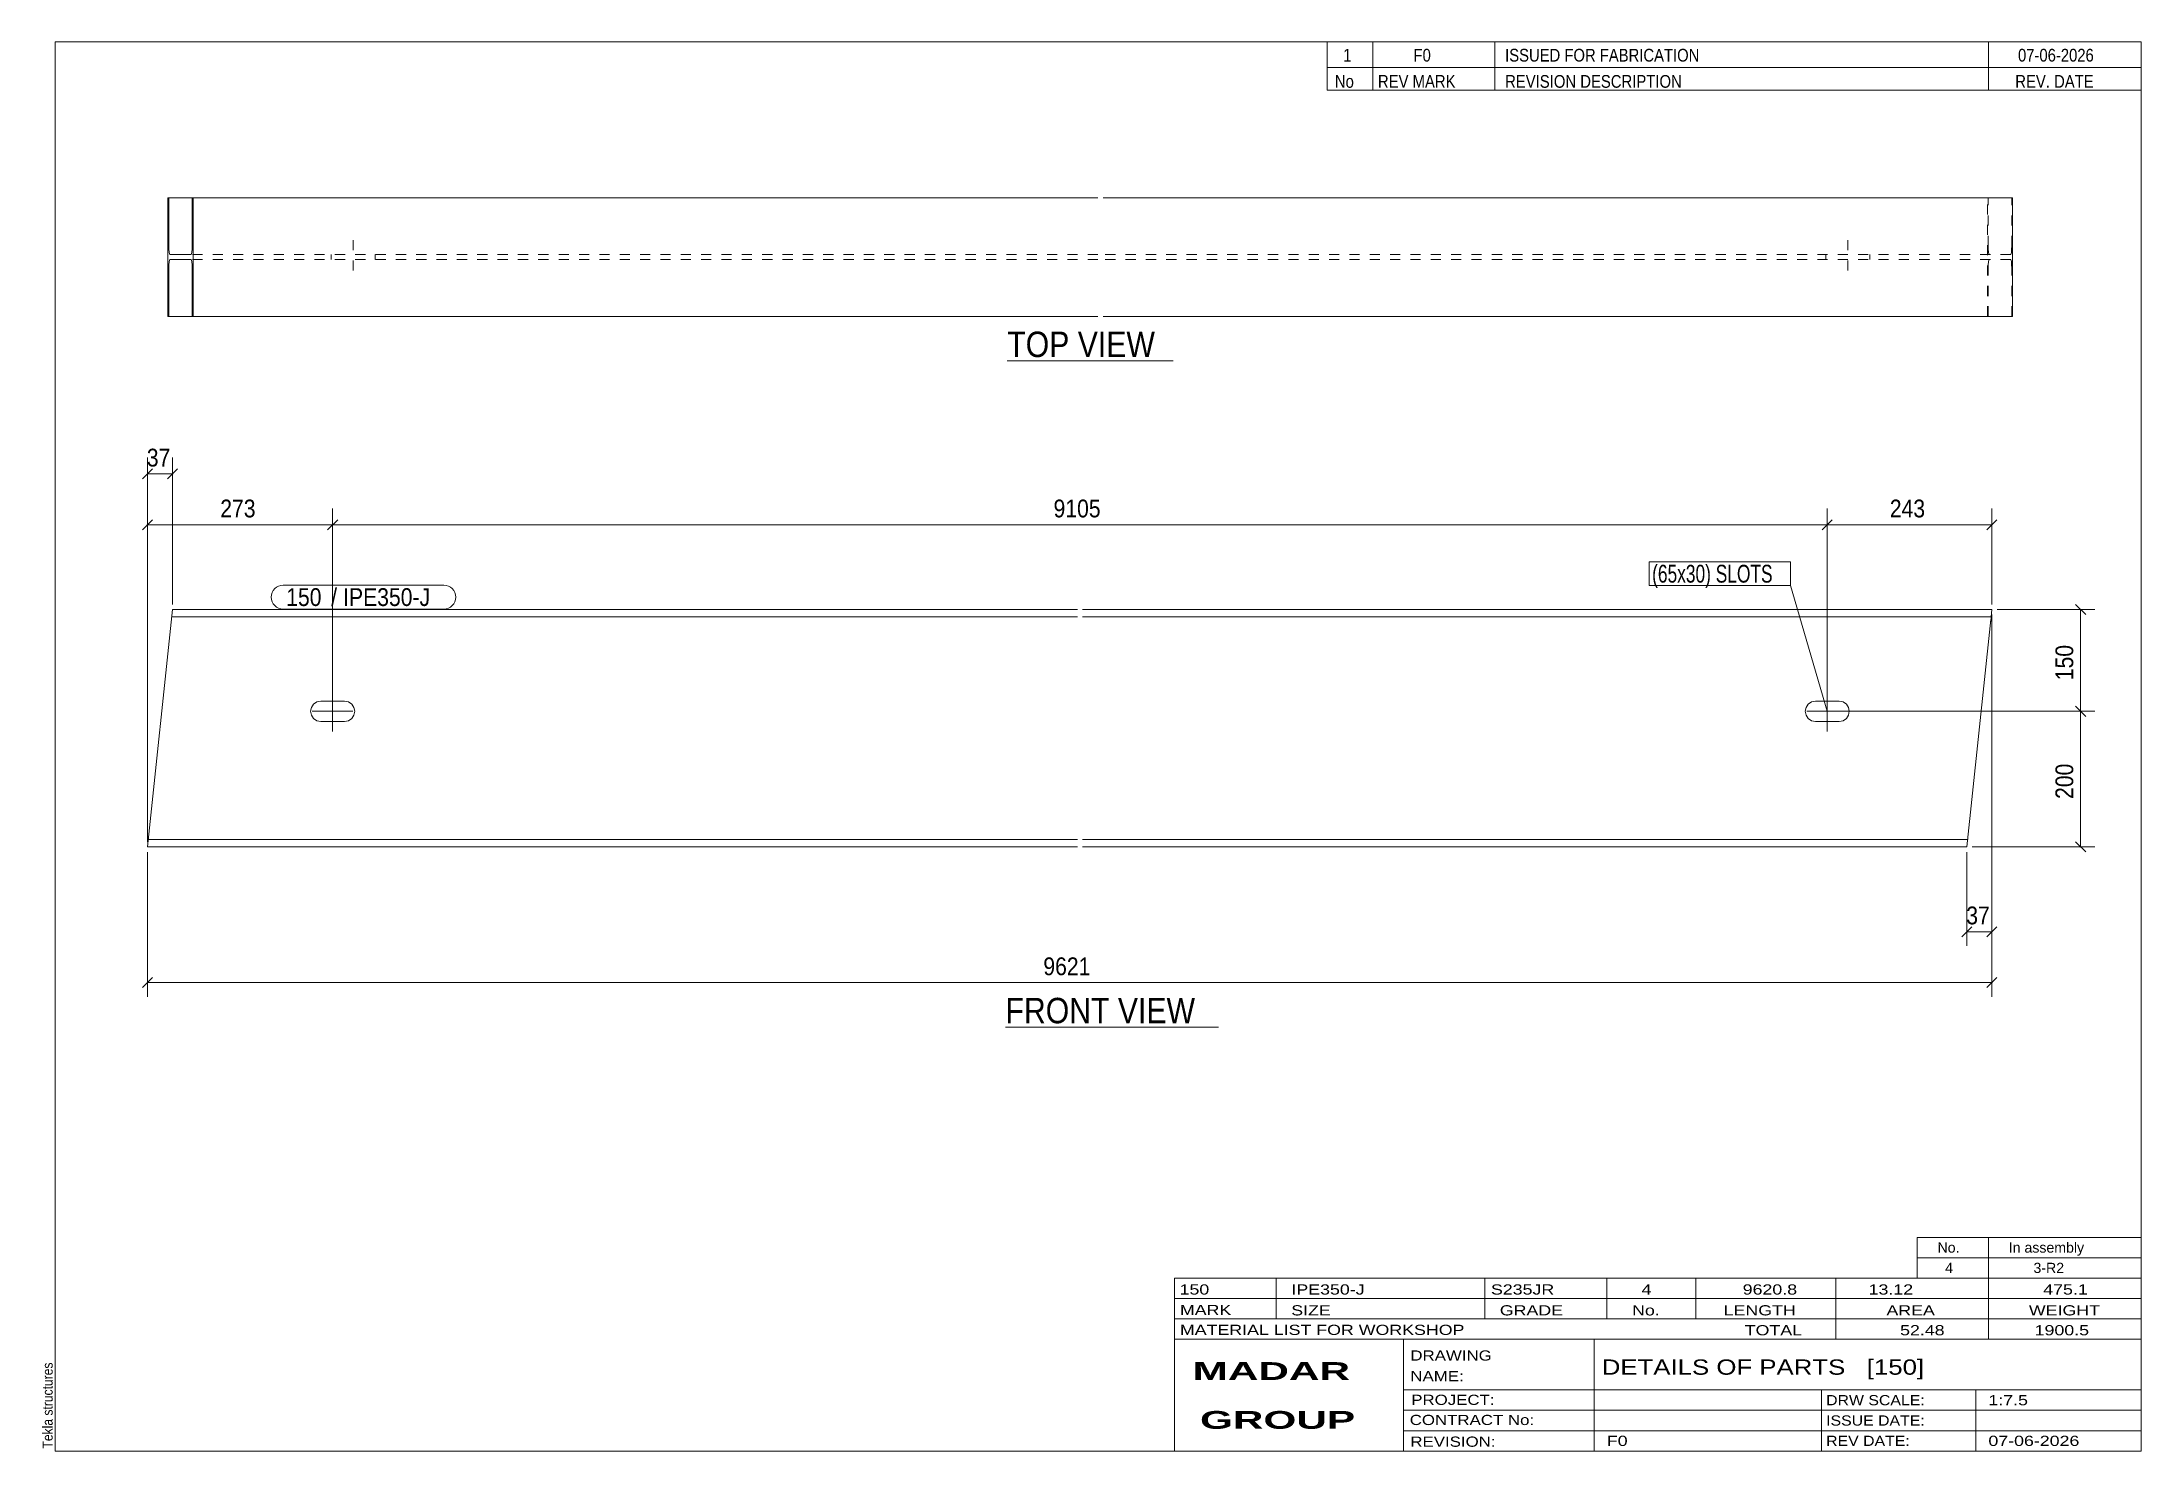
# Model space of a CAD drawing. Header units: millimetres. Extents: x 2 to 415, y 5 to 282.
import ezdxf

# ---------------------------------------------------------------- set-up
doc = ezdxf.new("R2010")
doc.units = ezdxf.units.MM
doc.linetypes.add('XKITLINE00', pattern=[0])
doc.linetypes.add('XKITLINE02', pattern=[4, 2, -2])
for name, color, linetype, lineweight in [('Bolt', 3, 'Continuous', 0), ('BoltMark', 7, 'Continuous', 0), ('Dimensions', 7, 'Continuous', 0), ('DrawingSheet', 5, 'Continuous', 0), ('OtherObjectType', 7, 'Continuous', 0), ('Part', 2, 'Continuous', 0), ('PartMark', 7, 'Continuous', 0)]:
    doc.layers.add(name, color=color, linetype=linetype, lineweight=lineweight)
doc.styles.add('ARIAL', font='ARIAL.TTF')
doc.styles.add('ARIAL_BOLD', font='ARIALBD.TTF')
doc.styles.add('ARIAL_NARROW', font='ARIALN.TTF')

# ---------------------------------------------------------------- blocks, each defined once
blk = doc.blocks.new('*A1')
at = {"layer": 'Bolt', "color": 3, "linetype": 'XKITLINE00', "lineweight": 0}
for p, q in [((59.53, 146.42), (59.53, 154.42)), ((353.33, 146.42), (353.33, 154.42)), ((55.35, 151.19), (55.2, 150.42)), ((55.2, 150.42), (55.2, 150.42)), ((55.2, 150.42), (55.35, 149.66)), ((55.78, 151.84), (55.35, 151.19)), ((55.35, 149.66), (55.78, 149.01)), ((63.53, 150.42), (55.53, 150.42)), ((56.43, 152.27), (55.78, 151.84)), ((55.78, 149.01), (56.43, 148.57)), ((57.2, 152.42), (56.43, 152.27)), ((56.43, 148.57), (57.2, 148.42)), ((61.86, 152.42), (57.2, 152.42)), ((62.63, 152.27), (61.86, 152.42)), ((61.86, 148.42), (62.63, 148.57)), ((63.28, 151.84), (62.63, 152.27)), ((62.63, 148.57), (63.28, 149.01)), ((63.71, 151.19), (63.28, 151.84)), ((63.28, 149.01), (63.71, 149.66)), ((63.86, 150.42), (63.71, 151.19)), ((63.71, 149.66), (63.86, 150.42)), ((63.86, 150.42), (63.86, 150.42)), ((349.15, 151.19), (349, 150.42)), ((349, 150.42), (349, 150.42)), ((349, 150.42), (349.15, 149.66)), ((349.58, 151.84), (349.15, 151.19)), ((349.15, 149.66), (349.58, 149.01)), ((357.33, 150.42), (349.33, 150.42)), ((350.23, 152.27), (349.58, 151.84)), ((349.58, 149.01), (350.23, 148.57)), ((351, 152.42), (350.23, 152.27)), ((350.23, 148.57), (351, 148.42)), ((355.66, 152.42), (351, 152.42)), ((356.43, 152.27), (355.66, 152.42)), ((355.66, 148.42), (356.43, 148.57)), ((357.08, 151.84), (356.43, 152.27)), ((356.43, 148.57), (357.08, 149.01)), ((357.51, 151.19), (357.08, 151.84)), ((357.08, 149.01), (357.51, 149.66)), ((357.66, 150.42), (357.51, 151.19)), ((357.51, 149.66), (357.66, 150.42)), ((357.66, 150.42), (357.66, 150.42)), ((57.2, 148.42), (61.86, 148.42)), ((351, 148.42), (355.66, 148.42))]:
    blk.add_line(p, q, dxfattribs=at)
blk = doc.blocks.new('*A2')
at = {"layer": 'Part', "color": 2, "linetype": 'XKITLINE00', "lineweight": 0}
for p, q in [((28.05, 170.42), (23.13, 123.76)), ((205.93, 170.42), (28.05, 170.42)), ((385.7, 170.42), (206.93, 170.42)), ((385.7, 170.42), (385.55, 168.96)), ((205.93, 168.96), (27.9, 168.96)), ((385.55, 168.96), (206.93, 168.96)), ((385.37, 167.22), (380.78, 123.76)), ((385.53, 168.82), (385.37, 167.22)), ((385.55, 168.96), (385.53, 168.82)), ((205.93, 125.22), (23.29, 125.22)), ((380.94, 125.22), (206.93, 125.22)), ((205.93, 123.76), (23.13, 123.76)), ((380.78, 123.76), (206.93, 123.76))]:
    blk.add_line(p, q, dxfattribs=at)
at = {"layer": 'Part', "color": 7, "linetype": 'XKITLINE02', "lineweight": 0}
for p, q in [((385.37, 167.22), (385.49, 168.45)), ((380.95, 125.35), (380.94, 125.22))]:
    blk.add_line(p, q, dxfattribs=at)
blk = doc.blocks.new('*A3')
at = {"layer": 'Bolt', "color": 3, "linetype": 'XKITLINE02', "lineweight": 0}
for p, q in [((59.23, 240.19), (59.23, 239.26)), ((63.56, 243.06), (63.56, 236.39)), ((67.89, 240.19), (67.89, 239.26)), ((353.03, 240.19), (353.03, 239.26)), ((357.36, 243.06), (357.36, 236.39)), ((361.69, 240.19), (361.69, 239.26))]:
    blk.add_line(p, q, dxfattribs=at)
blk = doc.blocks.new('*A4')
at = {"layer": 'Part', "color": 2, "linetype": 'XKITLINE00', "lineweight": 0}
for p, q in [((27.16, 251.39), (209.96, 251.39)), ((27.16, 228.06), (27.16, 251.39)), ((27.31, 241.92), (27.31, 251.39)), ((31.93, 241.92), (31.93, 251.39)), ((32.08, 228.06), (32.08, 251.39)), ((210.96, 251.39), (389.73, 251.39)), ((389.73, 251.39), (389.73, 228.06)), ((27.33, 241.26), (27.31, 241.92)), ((27.37, 240.7), (27.33, 241.26)), ((27.43, 240.32), (27.37, 240.7)), ((27.5, 240.19), (27.43, 240.32)), ((31.74, 240.19), (27.5, 240.19)), ((31.81, 240.32), (31.74, 240.19)), ((31.87, 240.7), (31.81, 240.32)), ((31.91, 241.26), (31.87, 240.7)), ((31.93, 241.92), (31.91, 241.26)), ((27.31, 237.52), (27.33, 238.19)), ((27.31, 228.06), (27.31, 237.52)), ((27.33, 238.19), (27.37, 238.75)), ((27.37, 238.75), (27.43, 239.12)), ((27.43, 239.12), (27.5, 239.26)), ((27.5, 239.26), (31.74, 239.26)), ((31.74, 239.26), (31.81, 239.12)), ((31.81, 239.12), (31.87, 238.75)), ((31.87, 238.75), (31.91, 238.19)), ((31.91, 238.19), (31.93, 237.52)), ((31.93, 228.06), (31.93, 237.52)), ((31.93, 228.06), (27.16, 228.06)), ((209.96, 228.06), (31.93, 228.06)), ((389.73, 228.06), (210.96, 228.06))]:
    blk.add_line(p, q, dxfattribs=at)
at = {"layer": 'Part', "color": 7, "linetype": 'XKITLINE02', "lineweight": 0}
for p, q in [((384.81, 228.06), (384.81, 251.39)), ((384.96, 241.92), (384.96, 251.39)), ((389.58, 241.92), (389.58, 251.39)), ((209.96, 240.19), (31.74, 240.19)), ((389.39, 240.19), (210.96, 240.19)), ((384.96, 241.92), (384.98, 241.26)), ((384.98, 241.26), (385.02, 240.7)), ((385.02, 240.7), (385.08, 240.32)), ((385.08, 240.32), (385.15, 240.19)), ((389.39, 240.19), (389.46, 240.32)), ((389.46, 240.32), (389.52, 240.7)), ((389.52, 240.7), (389.56, 241.26)), ((389.56, 241.26), (389.58, 241.92)), ((209.96, 239.26), (31.74, 239.26)), ((389.39, 239.26), (210.96, 239.26)), ((384.98, 238.19), (384.96, 237.52)), ((384.96, 228.06), (384.96, 237.52)), ((385.02, 238.75), (384.98, 238.19)), ((385.08, 239.12), (385.02, 238.75)), ((385.15, 239.26), (385.08, 239.12)), ((389.46, 239.12), (389.39, 239.26)), ((389.52, 238.75), (389.46, 239.12)), ((389.56, 238.19), (389.52, 238.75)), ((389.58, 237.52), (389.56, 238.19)), ((389.58, 228.06), (389.58, 237.52))]:
    blk.add_line(p, q, dxfattribs=at)
blk = doc.blocks.new('*A5')
at = {"layer": 'DrawingSheet', "color": 5, "linetype": 'XKITLINE00', "lineweight": 0}
for p, q in [((415, 282), (5, 282)), ((5, 282), (5, 5)), ((415, 5), (415, 282)), ((5, 5), (415, 5))]:
    blk.add_line(p, q, dxfattribs=at)
at = {"layer": 'DrawingSheet', "color": 5, "style": 'ARIAL', "width": 0.85}
blk.add_text('Tekla structures', height=2, rotation=90, dxfattribs=at).set_placement((4.5, 5.5))
blk = doc.blocks.new('*A6')
at = {"layer": 'OtherObjectType', "color": 7, "linetype": 'XKITLINE00', "lineweight": 0}
for p, q in [((371, 47), (415, 47)), ((371, 43), (371, 47)), ((385, 43), (385, 47)), ((415, 43), (415, 47)), ((371, 43), (415, 43)), ((371, 39), (371, 43)), ((385, 39), (385, 43)), ((415, 39), (415, 43)), ((371, 39), (415, 39))]:
    blk.add_line(p, q, dxfattribs=at)
at = {"layer": 'OtherObjectType', "color": 7, "style": 'ARIAL_NARROW', "width": 1.211571}
for s, p in [('No.', (375, 44)), ('In assembly', (389, 44)), ('4', (376.5, 40)), ('3-R2', (393.86, 40))]:
    blk.add_text(s, height=2, dxfattribs=at).set_placement(p)
blk = doc.blocks.new('*A7')
at = {"layer": 'OtherObjectType', "color": 7, "linetype": 'XKITLINE00', "lineweight": 0}
for p, q in [((255, 282), (415, 282)), ((415, 282), (255, 282)), ((255, 282), (255, 277)), ((264, 282), (264, 277)), ((288, 282), (288, 277)), ((385, 282), (385, 277)), ((415, 282), (415, 277)), ((255, 277), (415, 277)), ((255, 277), (255, 272.5)), ((255, 277), (415, 277)), ((264, 277), (264, 272.5)), ((288, 277), (288, 272.5)), ((385, 277), (385, 272.5)), ((415, 277), (415, 272.5)), ((415, 272.5), (255, 272.5))]:
    blk.add_line(p, q, dxfattribs=at)
at = {"layer": 'OtherObjectType', "color": 7, "style": 'ARIAL_NARROW'}
for s, width, p in [('1', 1.017001, (258.16, 278.15)), ('F0', 1.017001, (272, 278.15)), ('ISSUED FOR FABRICATION', 1.017001, (290, 278.15)), ('07-06-2026', 1.017001, (390.82, 278.15)), ('No', 1.02, (256.54, 273)), ('REV MARK', 1.02, (265, 273)), ('REVISION DESCRIPTION', 1.02, (290, 273)), ('REV. DATE', 1.02, (390.28, 273))]:
    blk.add_text(s, height=2.5, dxfattribs=dict(at, width=width)).set_placement(p)
blk = doc.blocks.new('*A8')
at = {"layer": 'OtherObjectType', "color": 7, "linetype": 'XKITLINE00', "lineweight": 0}
for p, q in [((225, 39), (415, 39)), ((225, 39), (225, 35)), ((225, 39), (415, 39)), ((245, 35), (245, 39)), ((286, 35), (286, 39)), ((310, 35), (310, 39)), ((327.5, 35), (327.5, 39)), ((355, 35), (355, 39)), ((385, 35), (385, 39)), ((415, 35), (415, 39)), ((225, 35), (415, 35)), ((225, 35), (225, 5)), ((225, 35), (415, 35)), ((245, 31), (245, 35)), ((286, 31), (286, 35)), ((310, 31), (310, 35)), ((327.5, 31), (327.5, 35)), ((355, 31), (355, 35)), ((385, 31), (385, 35)), ((415, 31), (415, 35)), ((225, 31), (415, 31)), ((355, 27), (355, 31)), ((385, 27), (385, 31)), ((415, 27), (415, 31)), ((225, 27), (415, 27)), ((270, 21), (270, 27)), ((307.5, 17), (307.5, 27)), ((415, 21), (415, 27)), ((270, 21), (270, 5)), ((415, 17), (415, 21)), ((270, 17), (415, 17)), ((307.5, 5), (307.5, 17)), ((352.16, 13), (352.16, 17)), ((382.5, 5), (382.5, 17)), ((415, 13), (415, 17)), ((270, 13), (415, 13)), ((352.16, 5), (352.16, 13)), ((415, 9), (415, 13)), ((270, 9), (415, 9)), ((415, 5), (415, 9)), ((225, 5), (415, 5)), ((262.5, 5), (415, 5))]:
    blk.add_line(p, q, dxfattribs=at)
at = {"layer": 'OtherObjectType', "color": 7, "style": 'ARIAL_NARROW'}
for s, height, width, p in [('150', 2, 1.525501, (226.01, 35.76)), ('IPE350-J', 2, 1.525501, (248, 35.76)), ('S235JR', 2, 1.525501, (287.22, 35.76)), ('4', 2, 1.525501, (316.82, 35.76)), ('9620.8', 2, 1.525501, (336.7, 35.76)), ('13.12', 2, 1.525501, (361.45, 35.76)), ('475.1', 2, 1.525501, (395.78, 35.76)), ('MARK', 2, 1.525501, (226.08, 31.73)), ('SIZE', 2, 1.525501, (247.96, 31.66)), ('GRADE', 2, 1.525501, (288.96, 31.66)), ('No.', 2, 1.525501, (314.96, 31.66)), ('LENGTH', 2, 1.525501, (332.96, 31.66)), ('AREA', 2, 1.525501, (364.96, 31.66)), ('WEIGHT', 2, 1.525501, (392.96, 31.66)), ('MATERIAL LIST FOR WORKSHOP', 2, 1.525501, (226.08, 27.82)), ('TOTAL', 2, 1.525501, (337.1, 27.75)), ('52.48', 2, 1.525501, (367.64, 27.75)), ('1900.5', 2, 1.525501, (394.09, 27.75)), ('DRAWING', 2, 1.445, (271.38, 22.78)), ('NAME:', 2, 1.445, (271.38, 18.72)), ('DETAILS OF PARTS   [150]', 3, 1.474651, (309, 20)), ('PROJECT:', 2, 1.445, (271.55, 14.07)), ('DRW SCALE:', 2, 1.36, (353.1, 14)), ('1:7.5', 2, 1.525501, (385, 14)), ('CONTRACT No:', 2, 1.445, (271.25, 10.11)), ('ISSUE DATE:', 2, 1.36, (353.1, 10)), ('REVISION:', 2, 1.445, (271.38, 5.84)), ('F0', 2, 1.525501, (310, 6)), ('REV DATE:', 2, 1.36, (353.1, 6)), ('07-06-2026', 2, 1.525501, (385, 6))]:
    blk.add_text(s, height=height, dxfattribs=dict(at, width=width)).set_placement(p)
at = {"layer": 'OtherObjectType', "color": 1, "style": 'ARIAL_BOLD', "width": 1.7}
for s, p in [('MADAR ', (228.58, 18.97)), ('GROUP', (230.03, 9.37))]:
    blk.add_text(s, height=3.5, dxfattribs=at).set_placement(p)
blk = doc.blocks.new('*A9')
at = {"layer": 'Dimensions', "color": 7, "linetype": 'XKITLINE00', "lineweight": 0}
for p, q in [((354.33, 150.42), (405.93, 150.42)), ((402.14, 151.41), (404.12, 149.43)), ((403.13, 123.76), (403.13, 150.42)), ((402.14, 124.75), (404.12, 122.77)), ((381.78, 123.76), (405.93, 123.76))]:
    blk.add_line(p, q, dxfattribs=at)
at = {"layer": 'Dimensions', "color": 3}
for p in [(403.13, 150.42), (403.13, 123.76)]:
    blk.add_point(p, dxfattribs=at)
at = {"layer": 'Dimensions', "color": 3, "style": 'ARIAL', "width": 0.85}
blk.add_text('200', height=3.5, rotation=90.0002, dxfattribs=at).set_placement((401.68, 133.19))
blk = doc.blocks.new('*A10')
at = {"layer": 'Dimensions', "color": 7, "linetype": 'XKITLINE00', "lineweight": 0}
for p, q in [((386.7, 170.42), (405.93, 170.42)), ((402.14, 171.41), (404.12, 169.43)), ((403.13, 150.42), (403.13, 170.42)), ((354.33, 150.42), (405.93, 150.42)), ((402.14, 151.41), (404.12, 149.43))]:
    blk.add_line(p, q, dxfattribs=at)
at = {"layer": 'Dimensions', "color": 3}
for p in [(403.13, 170.42), (403.13, 150.42)]:
    blk.add_point(p, dxfattribs=at)
at = {"layer": 'Dimensions', "color": 3, "style": 'ARIAL', "width": 0.85}
blk.add_text('150', height=3.5, rotation=90.0002, dxfattribs=at).set_placement((401.68, 156.53))
blk = doc.blocks.new('*A11')
at = {"layer": 'Dimensions', "color": 7, "linetype": 'XKITLINE00', "lineweight": 0}
for p, q in [((385.7, 169.42), (385.7, 94.29)), ((23.13, 122.76), (23.13, 94.29)), ((24.12, 98.08), (22.14, 96.1)), ((23.13, 97.09), (385.7, 97.09)), ((386.69, 98.08), (384.71, 96.1))]:
    blk.add_line(p, q, dxfattribs=at)
at = {"layer": 'Dimensions', "color": 3}
for p in [(23.13, 97.09), (385.7, 97.09)]:
    blk.add_point(p, dxfattribs=at)
at = {"layer": 'Dimensions', "color": 3, "style": 'ARIAL', "width": 0.85}
blk.add_text('9621', height=3.5, dxfattribs=at).set_placement((199.23, 98.54))
blk = doc.blocks.new('*A12')
at = {"layer": 'Dimensions', "color": 7, "linetype": 'XKITLINE00', "lineweight": 0}
for p, q in [((24.12, 198.08), (22.14, 196.1)), ((23.13, 124.76), (23.13, 200.29)), ((29.04, 198.08), (27.06, 196.1)), ((28.05, 171.42), (28.05, 200.29)), ((23.13, 197.09), (28.05, 197.09))]:
    blk.add_line(p, q, dxfattribs=at)
at = {"layer": 'Dimensions', "color": 3}
for p in [(23.13, 197.09), (28.05, 197.09)]:
    blk.add_point(p, dxfattribs=at)
at = {"layer": 'Dimensions', "color": 3, "style": 'ARIAL', "width": 0.85}
blk.add_text('37', height=3.5, dxfattribs=at).set_placement((23, 198.54))
blk = doc.blocks.new('*A13')
at = {"layer": 'Dimensions', "color": 7, "linetype": 'XKITLINE00', "lineweight": 0}
for p, q in [((385.7, 169.42), (385.7, 104.29)), ((380.78, 122.76), (380.78, 104.29)), ((381.77, 108.08), (379.79, 106.1)), ((386.69, 108.08), (384.71, 106.1)), ((380.78, 107.09), (385.7, 107.09))]:
    blk.add_line(p, q, dxfattribs=at)
at = {"layer": 'Dimensions', "color": 3}
for p in [(380.78, 107.09), (385.7, 107.09)]:
    blk.add_point(p, dxfattribs=at)
at = {"layer": 'Dimensions', "color": 3, "style": 'ARIAL', "width": 0.85}
blk.add_text('37', height=3.5, dxfattribs=at).set_placement((380.65, 108.54))
blk = doc.blocks.new('*A14')
at = {"layer": 'Dimensions', "color": 7, "linetype": 'XKITLINE00', "lineweight": 0}
for p, q in [((23.13, 124.76), (23.13, 190.29)), ((59.53, 151.42), (59.53, 190.29)), ((24.12, 188.08), (22.14, 186.1)), ((23.13, 187.09), (59.53, 187.09)), ((60.52, 188.08), (58.54, 186.1))]:
    blk.add_line(p, q, dxfattribs=at)
at = {"layer": 'Dimensions', "color": 3}
for p in [(23.13, 187.09), (59.53, 187.09)]:
    blk.add_point(p, dxfattribs=at)
at = {"layer": 'Dimensions', "color": 3, "style": 'ARIAL', "width": 0.85}
blk.add_text('273', height=3.5, dxfattribs=at).set_placement((37.44, 188.54))
blk = doc.blocks.new('*A15')
at = {"layer": 'Dimensions', "color": 7, "linetype": 'XKITLINE00', "lineweight": 0}
for p, q in [((59.53, 151.42), (59.53, 190.29)), ((353.33, 151.42), (353.33, 190.29)), ((60.52, 188.08), (58.54, 186.1)), ((59.53, 187.09), (353.33, 187.09)), ((354.32, 188.08), (352.34, 186.1))]:
    blk.add_line(p, q, dxfattribs=at)
at = {"layer": 'Dimensions', "color": 3}
for p in [(59.53, 187.09), (353.33, 187.09)]:
    blk.add_point(p, dxfattribs=at)
at = {"layer": 'Dimensions', "color": 3, "style": 'ARIAL', "width": 0.85}
blk.add_text('9105', height=3.5, dxfattribs=at).set_placement((201.24, 188.54))
blk = doc.blocks.new('*A16')
at = {"layer": 'Dimensions', "color": 7, "linetype": 'XKITLINE00', "lineweight": 0}
for p, q in [((353.33, 151.42), (353.33, 190.29)), ((385.7, 171.42), (385.7, 190.29)), ((354.32, 188.08), (352.34, 186.1)), ((353.33, 187.09), (385.7, 187.09)), ((386.69, 188.08), (384.71, 186.1))]:
    blk.add_line(p, q, dxfattribs=at)
at = {"layer": 'Dimensions', "color": 3}
for p in [(353.33, 187.09), (385.7, 187.09)]:
    blk.add_point(p, dxfattribs=at)
at = {"layer": 'Dimensions', "color": 3, "style": 'ARIAL', "width": 0.85}
blk.add_text('243', height=3.5, dxfattribs=at).set_placement((365.62, 188.54))
blk = doc.blocks.new('*A17')
at = {"layer": 'BoltMark', "color": 7, "linetype": 'XKITLINE00', "lineweight": 0}
for p, q in [((318.3, 179.82), (346.08, 179.82)), ((318.3, 175.12), (318.3, 179.82)), ((346.08, 175.12), (346.08, 179.82)), ((318.3, 175.12), (346.08, 175.12)), ((353.33, 150.42), (346.08, 175.12))]:
    blk.add_line(p, q, dxfattribs=at)
at = {"layer": 'BoltMark', "color": 3, "style": 'ARIAL_NARROW', "width": 0.85}
blk.add_text('(65x30) SLOTS', height=3.5, dxfattribs=at).set_placement((318.9, 175.72))
blk = doc.blocks.new('*A18')
at = {"layer": 'PartMark', "color": 7, "linetype": 'XKITLINE00', "lineweight": 0}
for p, q in [((49.8, 175.22), (81.39, 175.22)), ((49.8, 170.52), (81.39, 170.52))]:
    blk.add_line(p, q, dxfattribs=at)
for centre, start, end in [((49.8, 172.87), 90, 270), ((81.39, 172.87), 270, 90)]:
    blk.add_arc(centre, 2.35, start, end, dxfattribs=at)
at = {"layer": 'PartMark', "color": 1, "style": 'ARIAL', "width": 0.85}
blk.add_text('150', height=3.5, dxfattribs=at).set_placement((50.4, 171.12))
at = {"layer": 'PartMark', "color": 3, "style": 'ARIAL', "width": 0.85}
for s, p in [('/', (59.24, 171.12)), ('IPE350-J', (61.59, 171.12))]:
    blk.add_text(s, height=3.5, dxfattribs=at).set_placement(p)
blk = doc.blocks.new('*A19')
at = {"layer": 'OtherObjectType', "color": 7, "linetype": 'XKITLINE00', "lineweight": 0}
blk.add_line((191.79, 88.34), (233.64, 88.34), dxfattribs=at)
at = {"layer": 'OtherObjectType', "color": 3, "style": 'ARIAL', "width": 0.85}
blk.add_text('FRONT VIEW', height=5, dxfattribs=at).set_placement((191.79, 89.09))
blk = doc.blocks.new('*A20')
at = {"layer": 'OtherObjectType', "color": 7, "linetype": 'XKITLINE00', "lineweight": 0}
blk.add_line((192.14, 219.31), (224.75, 219.31), dxfattribs=at)
at = {"layer": 'OtherObjectType', "color": 3, "style": 'ARIAL', "width": 0.85}
blk.add_text('TOP VIEW', height=5, dxfattribs=at).set_placement((192.14, 220.06))

msp = doc.modelspace()

# ---------------------------------------------------------------- block references
at = {"lineweight": 0}
for name in ['*A5', '*A7', '*A4', '*A3', '*A20', '*A12', '*A14', '*A15', '*A16', '*A17', '*A18', '*A11', '*A2', '*A10', '*A13', '*A1', '*A9', '*A19', '*A6', '*A8']:
    msp.add_blockref(name, (0, 0), dxfattribs=at)

doc.saveas('drawing.dxf')
